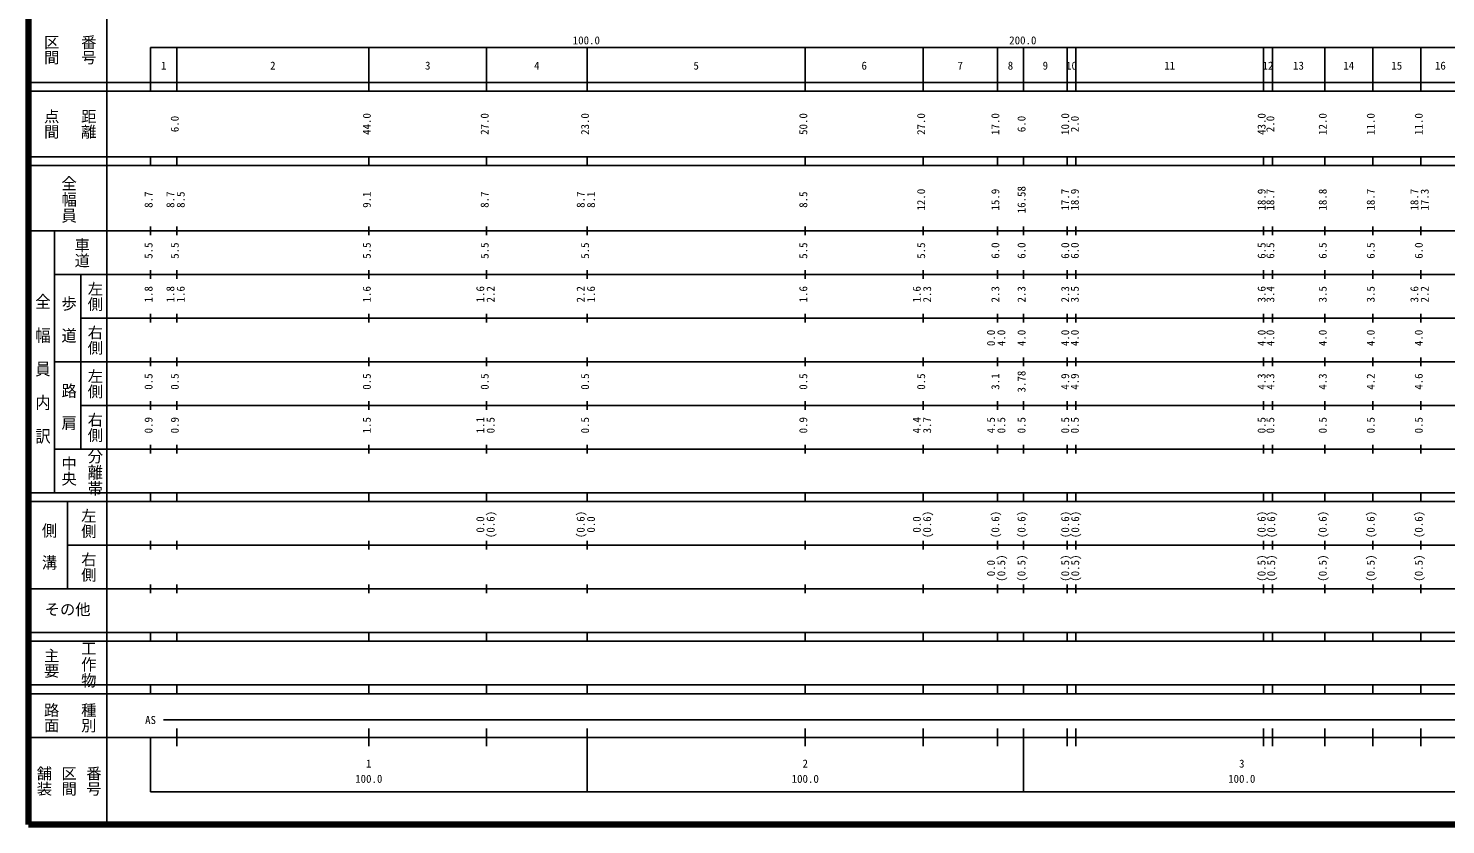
# Model space of a CAD drawing. Units: millimetres on the paper. Extents: x 40 to 680, y 20 to 380.
# Drawn here: x 40 to 364.7, y 20 to 202.4 of the extents above; entities that cross this region are included whole.
import ezdxf
from ezdxf.enums import TextEntityAlignment as Align

# ---------------------------------------------------------------- set-up
doc = ezdxf.new("R2010")
doc.units = ezdxf.units.MM
doc.layers.add('M-TTL', color=2, linetype='Continuous', lineweight=140)
doc.layers.add('M-TTL-BAND', color=7, linetype='Continuous', lineweight=25)
doc.styles.add('@ＭＳ ゴシック', font='')
doc.styles.add('ＭＳ ゴシック', font='')
doc.styles.get('@ＭＳ ゴシック').set_extended_font_data('@MS Gothic')
doc.styles.get('ＭＳ ゴシック').set_extended_font_data('MS Gothic')

msp = doc.modelspace()

# ---------------------------------------------------------------- linework, layer by layer
at = {"layer": 'M-TTL'}
for p, q in [((40, 380), (40, 20)), ((40, 20), (680, 20))]:
    msp.add_line(p, q, dxfattribs=at)
at = {"layer": 'M-TTL-BAND'}
for p, q in [((58, 370), (58, 20)), ((68, 198), (579, 198)), ((68, 198), (68, 188)), ((74, 188), (74, 198)), ((118, 188), (118, 198)), ((145, 188), (145, 198)), ((168, 188), (168, 198)), ((218, 188), (218, 198)), ((245, 188), (245, 198)), ((262, 188), (262, 198)), ((268, 188), (268, 198)), ((278, 188), (278, 198)), ((280, 188), (280, 198)), ((323, 188), (323, 198)), ((325, 188), (325, 198)), ((337, 188), (337, 198)), ((348, 188), (348, 198)), ((359, 188), (359, 198)), ((40, 190), (579, 190)), ((40, 188), (579, 188)), ((40, 173), (579, 173)), ((68, 171), (68, 173)), ((74, 171), (74, 173)), ((118, 171), (118, 173)), ((145, 171), (145, 173)), ((168, 171), (168, 173)), ((218, 171), (218, 173)), ((245, 171), (245, 173)), ((262, 171), (262, 173)), ((268, 171), (268, 173)), ((278, 171), (278, 173)), ((280, 171), (280, 173)), ((323, 171), (323, 173)), ((325, 171), (325, 173)), ((337, 171), (337, 173)), ((348, 171), (348, 173)), ((359, 171), (359, 173)), ((40, 171), (579, 171)), ((40, 156), (579, 156)), ((46, 96), (46, 156)), ((68, 155), (68, 157)), ((74, 155), (74, 157)), ((118, 155), (118, 157)), ((145, 155), (145, 157)), ((168, 155), (168, 157)), ((218, 155), (218, 157)), ((245, 155), (245, 157)), ((262, 155), (262, 157)), ((268, 155), (268, 157)), ((278, 155), (278, 157)), ((280, 155), (280, 157)), ((323, 155), (323, 157)), ((325, 155), (325, 157)), ((337, 155), (337, 157)), ((348, 155), (348, 157)), ((359, 155), (359, 157)), ((68, 145), (68, 147)), ((74, 145), (74, 147)), ((118, 145), (118, 147)), ((145, 145), (145, 147)), ((168, 145), (168, 147)), ((218, 145), (218, 147)), ((245, 145), (245, 147)), ((262, 145), (262, 147)), ((268, 145), (268, 147)), ((278, 145), (278, 147)), ((280, 145), (280, 147)), ((323, 145), (323, 147)), ((325, 145), (325, 147)), ((337, 145), (337, 147)), ((348, 145), (348, 147)), ((359, 145), (359, 147)), ((46, 146), (579, 146)), ((52, 146), (52, 106)), ((68, 135), (68, 137)), ((74, 135), (74, 137)), ((118, 135), (118, 137)), ((145, 135), (145, 137)), ((168, 135), (168, 137)), ((218, 135), (218, 137)), ((245, 135), (245, 137)), ((262, 135), (262, 137)), ((268, 135), (268, 137)), ((278, 135), (278, 137)), ((280, 135), (280, 137)), ((323, 135), (323, 137)), ((325, 135), (325, 137)), ((337, 135), (337, 137)), ((348, 135), (348, 137)), ((359, 135), (359, 137)), ((52, 136), (579, 136)), ((68, 125), (68, 127)), ((74, 125), (74, 127)), ((118, 125), (118, 127)), ((145, 125), (145, 127)), ((168, 125), (168, 127)), ((218, 125), (218, 127)), ((245, 125), (245, 127)), ((262, 125), (262, 127)), ((268, 125), (268, 127)), ((278, 125), (278, 127)), ((280, 125), (280, 127)), ((323, 125), (323, 127)), ((325, 125), (325, 127)), ((337, 125), (337, 127)), ((348, 125), (348, 127)), ((359, 125), (359, 127)), ((46, 126), (579, 126)), ((68, 115), (68, 117)), ((74, 115), (74, 117)), ((118, 115), (118, 117)), ((145, 115), (145, 117)), ((168, 115), (168, 117)), ((218, 115), (218, 117)), ((245, 115), (245, 117)), ((262, 115), (262, 117)), ((268, 115), (268, 117)), ((278, 115), (278, 117)), ((280, 115), (280, 117)), ((323, 115), (323, 117)), ((325, 115), (325, 117)), ((337, 115), (337, 117)), ((348, 115), (348, 117)), ((359, 115), (359, 117)), ((52, 116), (579, 116)), ((46, 106), (579, 106)), ((68, 105), (68, 107)), ((74, 105), (74, 107)), ((118, 105), (118, 107)), ((145, 105), (145, 107)), ((168, 105), (168, 107)), ((218, 105), (218, 107)), ((245, 105), (245, 107)), ((262, 105), (262, 107)), ((268, 105), (268, 107)), ((278, 105), (278, 107)), ((280, 105), (280, 107)), ((323, 105), (323, 107)), ((325, 105), (325, 107)), ((337, 105), (337, 107)), ((348, 105), (348, 107)), ((359, 105), (359, 107)), ((40, 96), (579, 96)), ((68, 94), (68, 96)), ((74, 94), (74, 96)), ((118, 94), (118, 96)), ((145, 94), (145, 96)), ((168, 94), (168, 96)), ((218, 94), (218, 96)), ((245, 94), (245, 96)), ((262, 94), (262, 96)), ((268, 94), (268, 96)), ((278, 94), (278, 96)), ((280, 94), (280, 96)), ((323, 94), (323, 96)), ((325, 94), (325, 96)), ((337, 94), (337, 96)), ((348, 94), (348, 96)), ((359, 94), (359, 96)), ((40, 94), (579, 94)), ((49, 94), (49, 74)), ((68, 83), (68, 85)), ((74, 83), (74, 85)), ((118, 83), (118, 85)), ((145, 83), (145, 85)), ((168, 83), (168, 85)), ((218, 83), (218, 85)), ((245, 83), (245, 85)), ((262, 83), (262, 85)), ((268, 83), (268, 85)), ((278, 83), (278, 85)), ((280, 83), (280, 85)), ((323, 83), (323, 85)), ((325, 83), (325, 85)), ((337, 83), (337, 85)), ((348, 83), (348, 85)), ((359, 83), (359, 85)), ((49, 84), (579, 84)), ((68, 73), (68, 75)), ((74, 73), (74, 75)), ((118, 73), (118, 75)), ((145, 73), (145, 75)), ((168, 73), (168, 75)), ((218, 73), (218, 75)), ((245, 73), (245, 75)), ((262, 73), (262, 75)), ((268, 73), (268, 75)), ((278, 73), (278, 75)), ((280, 73), (280, 75)), ((323, 73), (323, 75)), ((325, 73), (325, 75)), ((337, 73), (337, 75)), ((348, 73), (348, 75)), ((359, 73), (359, 75)), ((40, 74), (579, 74)), ((40, 64), (579, 64)), ((40, 62), (579, 62)), ((68, 62), (68, 64)), ((74, 62), (74, 64)), ((118, 62), (118, 64)), ((145, 62), (145, 64)), ((168, 62), (168, 64)), ((218, 62), (218, 64)), ((245, 62), (245, 64)), ((262, 62), (262, 64)), ((268, 62), (268, 64)), ((278, 62), (278, 64)), ((280, 62), (280, 64)), ((323, 62), (323, 64)), ((325, 62), (325, 64)), ((337, 62), (337, 64)), ((348, 62), (348, 64)), ((359, 62), (359, 64)), ((40, 52), (579, 52)), ((68, 50), (68, 52)), ((74, 50), (74, 52)), ((118, 50), (118, 52)), ((145, 50), (145, 52)), ((168, 50), (168, 52)), ((218, 50), (218, 52)), ((245, 50), (245, 52)), ((262, 50), (262, 52)), ((268, 50), (268, 52)), ((278, 50), (278, 52)), ((280, 50), (280, 52)), ((323, 50), (323, 52)), ((325, 50), (325, 52)), ((337, 50), (337, 52)), ((348, 50), (348, 52)), ((359, 50), (359, 52)), ((40, 50), (579, 50)), ((71, 44), (569.5, 44)), ((40, 40), (579, 40)), ((68, 40), (68, 27.5)), ((74, 38), (74, 42)), ((118, 38), (118, 42)), ((145, 38), (145, 42)), ((168, 27.5), (168, 42)), ((218, 38), (218, 42)), ((245, 38), (245, 42)), ((262, 38), (262, 42)), ((268, 27.5), (268, 42)), ((278, 38), (278, 42)), ((280, 38), (280, 42)), ((323, 38), (323, 42)), ((325, 38), (325, 42)), ((337, 38), (337, 42)), ((348, 38), (348, 42)), ((359, 38), (359, 42)), ((68, 27.5), (579, 27.5))]:
    msp.add_line(p, q, dxfattribs=at)

# ---------------------------------------------------------------- texts
for s, height, rotation, style, p in [('区間', 2.566, 270, '@ＭＳ ゴシック', (43.25, 201)), ('番号', 2.566, 270, '@ＭＳ ゴシック', (51.75, 201)), ('点間', 2.566, 270, '@ＭＳ ゴシック', (43.25, 184)), ('距離', 2.566, 270, '@ＭＳ ゴシック', (51.75, 184)), ('6.0', 1.833, 90, 'ＭＳ ゴシック', (75, 178.625)), ('44.0', 1.833, 90, 'ＭＳ ゴシック', (119, 178)), ('27.0', 1.833, 90, 'ＭＳ ゴシック', (146, 178)), ('23.0', 1.833, 90, 'ＭＳ ゴシック', (169, 178)), ('50.0', 1.833, 90, 'ＭＳ ゴシック', (219, 178)), ('27.0', 1.833, 90, 'ＭＳ ゴシック', (246, 178)), ('17.0', 1.833, 90, 'ＭＳ ゴシック', (263, 178)), ('6.0', 1.833, 90, 'ＭＳ ゴシック', (269, 178.625)), ('10.0', 1.833, 90, 'ＭＳ ゴシック', (279, 178)), ('2.0', 1.833, 90, 'ＭＳ ゴシック', (281.2, 178.625)), ('43.0', 1.833, 90, 'ＭＳ ゴシック', (324, 178)), ('2.0', 1.833, 90, 'ＭＳ ゴシック', (326, 178.625)), ('12.0', 1.833, 90, 'ＭＳ ゴシック', (338, 178)), ('11.0', 1.833, 90, 'ＭＳ ゴシック', (349, 178)), ('11.0', 1.833, 90, 'ＭＳ ゴシック', (360, 178)), ('16.58', 1.833, 90, 'ＭＳ ゴシック', (269, 160.049)), ('8.7', 1.833, 90, 'ＭＳ ゴシック', (69, 161.299)), ('8.7', 1.833, 90, 'ＭＳ ゴシック', (74, 161.299)), ('8.5', 1.833, 90, 'ＭＳ ゴシック', (76.37, 161.299)), ('9.1', 1.833, 90, 'ＭＳ ゴシック', (119, 161.299)), ('8.7', 1.833, 90, 'ＭＳ ゴシック', (146, 161.299)), ('8.7', 1.833, 90, 'ＭＳ ゴシック', (168, 161.299)), ('8.1', 1.833, 90, 'ＭＳ ゴシック', (170.37, 161.299)), ('8.5', 1.833, 90, 'ＭＳ ゴシック', (219, 161.299)), ('12.0', 1.833, 90, 'ＭＳ ゴシック', (246, 160.674)), ('15.9', 1.833, 90, 'ＭＳ ゴシック', (263, 160.674)), ('17.7', 1.833, 90, 'ＭＳ ゴシック', (279, 160.674)), ('18.9', 1.833, 90, 'ＭＳ ゴシック', (281.2, 160.674)), ('18.9', 1.833, 90, 'ＭＳ ゴシック', (324, 160.674)), ('18.7', 1.833, 90, 'ＭＳ ゴシック', (326, 160.674)), ('18.8', 1.833, 90, 'ＭＳ ゴシック', (338, 160.674)), ('18.7', 1.833, 90, 'ＭＳ ゴシック', (349, 160.674)), ('18.7', 1.833, 90, 'ＭＳ ゴシック', (359, 160.674)), ('17.3', 1.833, 90, 'ＭＳ ゴシック', (361.37, 160.674)), ('車道', 2.566, 270, '@ＭＳ ゴシック', (50.25, 154.5)), ('5.5', 1.833, 90, 'ＭＳ ゴシック', (69, 149.625)), ('5.5', 1.833, 90, 'ＭＳ ゴシック', (75, 149.625)), ('5.5', 1.833, 90, 'ＭＳ ゴシック', (119, 149.625)), ('5.5', 1.833, 90, 'ＭＳ ゴシック', (146, 149.625)), ('5.5', 1.833, 90, 'ＭＳ ゴシック', (169, 149.625)), ('5.5', 1.833, 90, 'ＭＳ ゴシック', (219, 149.625)), ('5.5', 1.833, 90, 'ＭＳ ゴシック', (246, 149.625)), ('6.0', 1.833, 90, 'ＭＳ ゴシック', (263, 149.625)), ('6.0', 1.833, 90, 'ＭＳ ゴシック', (269, 149.625)), ('6.0', 1.833, 90, 'ＭＳ ゴシック', (279, 149.625)), ('6.0', 1.833, 90, 'ＭＳ ゴシック', (281.2, 149.625)), ('6.5', 1.833, 90, 'ＭＳ ゴシック', (324, 149.625)), ('6.5', 1.833, 90, 'ＭＳ ゴシック', (326, 149.625)), ('6.5', 1.833, 90, 'ＭＳ ゴシック', (338, 149.625)), ('6.5', 1.833, 90, 'ＭＳ ゴシック', (349, 149.625)), ('6.0', 1.833, 90, 'ＭＳ ゴシック', (360, 149.625)), ('左側', 2.566, 270, '@ＭＳ ゴシック', (53.25, 144.5)), ('1.8', 1.833, 90, 'ＭＳ ゴシック', (69, 139.625)), ('1.8', 1.833, 90, 'ＭＳ ゴシック', (74, 139.625)), ('1.6', 1.833, 90, 'ＭＳ ゴシック', (76.37, 139.625)), ('1.6', 1.833, 90, 'ＭＳ ゴシック', (119, 139.625)), ('1.6', 1.833, 90, 'ＭＳ ゴシック', (145, 139.625)), ('2.2', 1.833, 90, 'ＭＳ ゴシック', (147.37, 139.625)), ('2.2', 1.833, 90, 'ＭＳ ゴシック', (168, 139.625)), ('1.6', 1.833, 90, 'ＭＳ ゴシック', (170.37, 139.625)), ('1.6', 1.833, 90, 'ＭＳ ゴシック', (219, 139.625)), ('1.6', 1.833, 90, 'ＭＳ ゴシック', (245, 139.625)), ('2.3', 1.833, 90, 'ＭＳ ゴシック', (247.37, 139.625)), ('2.3', 1.833, 90, 'ＭＳ ゴシック', (263, 139.625)), ('2.3', 1.833, 90, 'ＭＳ ゴシック', (269, 139.625)), ('2.3', 1.833, 90, 'ＭＳ ゴシック', (279, 139.625)), ('3.5', 1.833, 90, 'ＭＳ ゴシック', (281.2, 139.625)), ('3.6', 1.833, 90, 'ＭＳ ゴシック', (324, 139.625)), ('3.4', 1.833, 90, 'ＭＳ ゴシック', (326, 139.625)), ('3.5', 1.833, 90, 'ＭＳ ゴシック', (338, 139.625)), ('3.5', 1.833, 90, 'ＭＳ ゴシック', (349, 139.625)), ('3.6', 1.833, 90, 'ＭＳ ゴシック', (359, 139.625)), ('2.2', 1.833, 90, 'ＭＳ ゴシック', (361.37, 139.625)), ('右側', 2.566, 270, '@ＭＳ ゴシック', (53.25, 134.5)), ('0.0', 1.833, 90, 'ＭＳ ゴシック', (262, 129.625)), ('4.0', 1.833, 90, 'ＭＳ ゴシック', (264.37, 129.625)), ('4.0', 1.833, 90, 'ＭＳ ゴシック', (269, 129.625)), ('4.0', 1.833, 90, 'ＭＳ ゴシック', (279, 129.625)), ('4.0', 1.833, 90, 'ＭＳ ゴシック', (281.2, 129.625)), ('4.0', 1.833, 90, 'ＭＳ ゴシック', (324, 129.625)), ('4.0', 1.833, 90, 'ＭＳ ゴシック', (326, 129.625)), ('4.0', 1.833, 90, 'ＭＳ ゴシック', (338, 129.625)), ('4.0', 1.833, 90, 'ＭＳ ゴシック', (349, 129.625)), ('4.0', 1.833, 90, 'ＭＳ ゴシック', (360, 129.625)), ('左側', 2.566, 270, '@ＭＳ ゴシック', (53.25, 124.5)), ('3.78', 1.833, 90, 'ＭＳ ゴシック', (269, 119)), ('0.5', 1.833, 90, 'ＭＳ ゴシック', (69, 119.625)), ('0.5', 1.833, 90, 'ＭＳ ゴシック', (75, 119.625)), ('0.5', 1.833, 90, 'ＭＳ ゴシック', (119, 119.625)), ('0.5', 1.833, 90, 'ＭＳ ゴシック', (146, 119.625)), ('0.5', 1.833, 90, 'ＭＳ ゴシック', (169, 119.625)), ('0.5', 1.833, 90, 'ＭＳ ゴシック', (219, 119.625)), ('0.5', 1.833, 90, 'ＭＳ ゴシック', (246, 119.625)), ('3.1', 1.833, 90, 'ＭＳ ゴシック', (263, 119.625)), ('4.9', 1.833, 90, 'ＭＳ ゴシック', (279, 119.625)), ('4.9', 1.833, 90, 'ＭＳ ゴシック', (281.2, 119.625)), ('4.3', 1.833, 90, 'ＭＳ ゴシック', (324, 119.625)), ('4.3', 1.833, 90, 'ＭＳ ゴシック', (326, 119.625)), ('4.3', 1.833, 90, 'ＭＳ ゴシック', (338, 119.625)), ('4.2', 1.833, 90, 'ＭＳ ゴシック', (349, 119.625)), ('4.6', 1.833, 90, 'ＭＳ ゴシック', (360, 119.625)), ('右側', 2.566, 270, '@ＭＳ ゴシック', (53.25, 114.5)), ('0.9', 1.833, 90, 'ＭＳ ゴシック', (69, 109.625)), ('0.9', 1.833, 90, 'ＭＳ ゴシック', (75, 109.625)), ('1.5', 1.833, 90, 'ＭＳ ゴシック', (119, 109.625)), ('1.1', 1.833, 90, 'ＭＳ ゴシック', (145, 109.625)), ('0.5', 1.833, 90, 'ＭＳ ゴシック', (147.37, 109.625)), ('0.5', 1.833, 90, 'ＭＳ ゴシック', (169, 109.625)), ('0.9', 1.833, 90, 'ＭＳ ゴシック', (219, 109.625)), ('4.4', 1.833, 90, 'ＭＳ ゴシック', (245, 109.625)), ('3.7', 1.833, 90, 'ＭＳ ゴシック', (247.37, 109.625)), ('4.5', 1.833, 90, 'ＭＳ ゴシック', (262, 109.625)), ('0.5', 1.833, 90, 'ＭＳ ゴシック', (264.37, 109.625)), ('0.5', 1.833, 90, 'ＭＳ ゴシック', (269, 109.625)), ('0.5', 1.833, 90, 'ＭＳ ゴシック', (279, 109.625)), ('0.5', 1.833, 90, 'ＭＳ ゴシック', (281.2, 109.625)), ('0.5', 1.833, 90, 'ＭＳ ゴシック', (324, 109.625)), ('0.5', 1.833, 90, 'ＭＳ ゴシック', (326, 109.625)), ('0.5', 1.833, 90, 'ＭＳ ゴシック', (338, 109.625)), ('0.5', 1.833, 90, 'ＭＳ ゴシック', (349, 109.625)), ('0.5', 1.833, 90, 'ＭＳ ゴシック', (360, 109.625)), ('中央', 2.566, 270, '@ＭＳ ゴシック', (47.25, 104.5)), ('左側', 2.566, 270, '@ＭＳ ゴシック', (51.75, 92.5)), ('(0.6)', 1.833, 90, 'ＭＳ ゴシック', (147.37, 85.639)), ('(0.6)', 1.833, 90, 'ＭＳ ゴシック', (168, 85.639)), ('(0.6)', 1.833, 90, 'ＭＳ ゴシック', (247.37, 85.639)), ('(0.6)', 1.833, 90, 'ＭＳ ゴシック', (263, 85.639)), ('(0.6)', 1.833, 90, 'ＭＳ ゴシック', (269, 85.639)), ('(0.6)', 1.833, 90, 'ＭＳ ゴシック', (279, 85.639)), ('(0.6)', 1.833, 90, 'ＭＳ ゴシック', (281.3, 85.639)), ('(0.6)', 1.833, 90, 'ＭＳ ゴシック', (324, 85.639)), ('(0.6)', 1.833, 90, 'ＭＳ ゴシック', (326.2, 85.639)), ('(0.6)', 1.833, 90, 'ＭＳ ゴシック', (338, 85.639)), ('(0.6)', 1.833, 90, 'ＭＳ ゴシック', (349, 85.639)), ('(0.6)', 1.833, 90, 'ＭＳ ゴシック', (360, 85.639)), ('0.0', 1.833, 90, 'ＭＳ ゴシック', (145, 86.889)), ('0.0', 1.833, 90, 'ＭＳ ゴシック', (170.37, 86.889)), ('0.0', 1.833, 90, 'ＭＳ ゴシック', (245, 86.889)), ('右側', 2.566, 270, '@ＭＳ ゴシック', (51.75, 82.5)), ('(0.5)', 1.833, 90, 'ＭＳ ゴシック', (264.37, 75.639)), ('(0.5)', 1.833, 90, 'ＭＳ ゴシック', (269, 75.639)), ('(0.5)', 1.833, 90, 'ＭＳ ゴシック', (279, 75.639)), ('(0.5)', 1.833, 90, 'ＭＳ ゴシック', (281.3, 75.639)), ('(0.5)', 1.833, 90, 'ＭＳ ゴシック', (324, 75.639)), ('(0.5)', 1.833, 90, 'ＭＳ ゴシック', (326.2, 75.639)), ('(0.5)', 1.833, 90, 'ＭＳ ゴシック', (338, 75.639)), ('(0.5)', 1.833, 90, 'ＭＳ ゴシック', (349, 75.639)), ('(0.5)', 1.833, 90, 'ＭＳ ゴシック', (360, 75.639)), ('0.0', 1.833, 90, 'ＭＳ ゴシック', (262, 76.889)), ('主要', 2.566, 270, '@ＭＳ ゴシック', (43.25, 60.5)), ('路面', 2.566, 270, '@ＭＳ ゴシック', (43.25, 48)), ('種別', 2.566, 270, '@ＭＳ ゴシック', (51.75, 48)), ('舗装', 2.566, 270, '@ＭＳ ゴシック', (41.583, 33.5)), ('区間', 2.566, 270, '@ＭＳ ゴシック', (47.25, 33.5)), ('番号', 2.566, 270, '@ＭＳ ゴシック', (52.917, 33.5))]:
    msp.add_text(s, height=height, rotation=rotation, dxfattribs=dict(at, style=style)).set_placement(p, align=Align.BOTTOM_LEFT)
at = {"layer": 'M-TTL-BAND', "style": 'ＭＳ ゴシック'}
for s, height, p in [('100.0', 1.833, (164.719, 198.195)), ('200.0', 1.833, (264.719, 198.195)), ('1', 1.833, (70.375, 192.405)), ('2', 1.833, (95.375, 192.405)), ('3', 1.833, (130.875, 192.405)), ('4', 1.833, (155.875, 192.405)), ('5', 1.833, (192.375, 192.405)), ('6', 1.833, (230.875, 192.405)), ('7', 1.833, (252.875, 192.405)), ('8', 1.833, (264.375, 192.405)), ('9', 1.833, (272.375, 192.405)), ('10', 1.833, (277.75, 192.405)), ('11', 1.833, (300.25, 192.405)), ('12', 1.833, (322.75, 192.405)), ('13', 1.833, (329.75, 192.405)), ('14', 1.833, (341.25, 192.405)), ('15', 1.833, (352.25, 192.405)), ('16', 1.833, (362.25, 192.405)), ('その他', 2.566, (43.75, 67.25)), ('AS', 1.833, (66.75, 42.5)), ('1', 1.833, (117.375, 32.523)), ('2', 1.833, (217.375, 32.523)), ('3', 1.833, (317.375, 32.523)), ('100.0', 1.833, (114.875, 29.033)), ('100.0', 1.833, (214.875, 29.033)), ('100.0', 1.833, (314.875, 29.033))]:
    msp.add_text(s, height=height, dxfattribs=at).set_placement(p, align=Align.BOTTOM_LEFT)
at = {"layer": 'M-TTL-BAND', "style": '@ＭＳ ゴシック'}
for s, width, p in [('全幅員', 1.05, (47.25, 168.75)), ('全\u3000幅\u3000員\u3000内\u3000訳', 1.1, (41.25, 141.75)), ('歩\u3000道', 1.05, (47.25, 141.25)), ('路\u3000肩', 1.05, (47.25, 121.25)), ('分離帯', 1.05, (53.25, 106.25)), ('側\u3000溝', 1.05, (42.75, 89.25)), ('工作物', 1.05, (51.75, 62.25))]:
    msp.add_text(s, height=2.566, rotation=270, dxfattribs=dict(at, width=width)).set_placement(p, align=Align.BOTTOM_LEFT)

doc.saveas('drawing.dxf')
